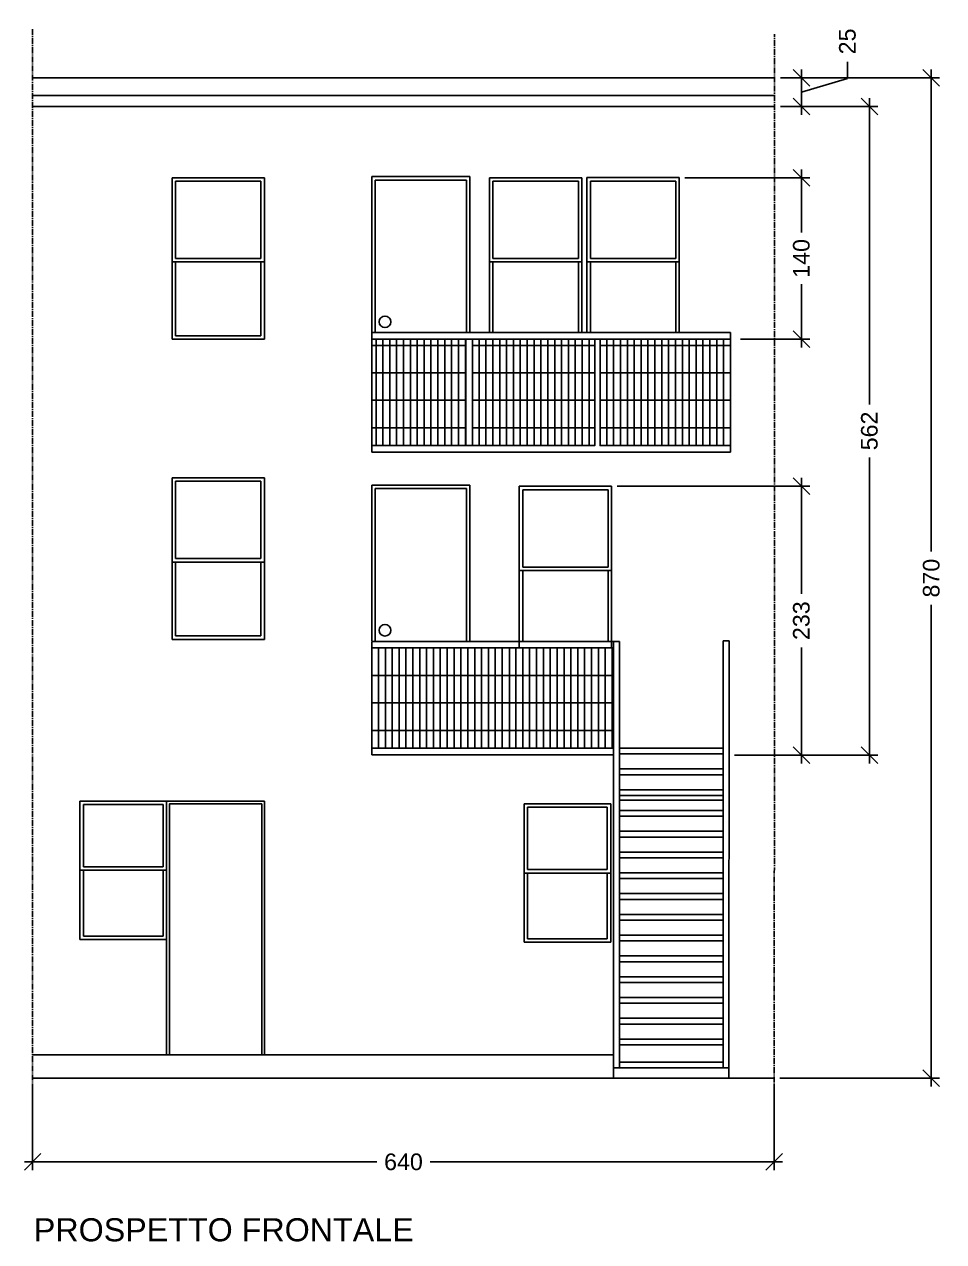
# Model space of a CAD drawing. Header units: inches. Extents: x 1683361338 to 1683364737, y 2652218797 to 2652228464.
# Drawn here: x 1683361568 to 1683362365, y 2652218798 to 2652219852 of the extents above; entities that cross this region are included whole.
import ezdxf

# ---------------------------------------------------------------- set-up
doc = ezdxf.new("R2010")
doc.units = ezdxf.units.IN
doc.header["$MEASUREMENT"] = 0
for name, pattern in [('ACAD_ISO02W100', [15, 12, -3]), ('CENTER2', [1.125, 0.75, -0.125, 0.125, -0.125]), ('HIDDEN', [0.375, 0.25, -0.125])]:
    doc.linetypes.add(name, pattern=pattern)
doc.layers.get('DEFPOINTS').update_dxf_attribs({"color": 210})
for name, color, linetype in [('A-ANNO-DIMS', 1, 'Continuous'), ('A-DOOR-FULL', 4, 'Continuous'), ('A-SECT D-MCUT', 176, 'Continuous'), ('A-STRUCTURE-EXTR', 143, 'HIDDEN'), ('A-WALL-FULL-EXTR', 7, 'Continuous'), ('A-WALL-FULL-INTR', 7, 'Continuous'), ('scale prospetto', 122, 'Continuous')]:
    doc.layers.add(name, color=color, linetype=linetype)
doc.styles.add('ARIAL', font='Arial.ttf')
doc.styles.get("Standard").update_dxf_attribs({"font": 'Arial.ttf'})
doc.dimstyles.new('TICK_36', dxfattribs={"dimtxt": 3.6, "dimasz": 3.6, "dimexe": 1.8, "dimexo": 1.2, "dimgap": 1.8, "dimtad": 0, "dimdec": 0, "dimzin": 0, "dimdsep": 46, "dimtxsty": 'ARIAL', "dimblk": 'OBLIQUE', "dimcen": 1.8, "dimdle": 1.8, "dimclrd": 256, "dimclrt": 256, "dimadec": 0, "dimazin": 0, "dimtfac": 1, "dimtdec": 0, "dimtmove": 1, "dimatfit": 3, "dimldrblk": 'OPEN90', "dimfxl": 1, "dimtfill": 1, "dimtolj": 1, "dimtzin": 0, "dimarcsym": 0})

# ---------------------------------------------------------------- blocks, each defined once
blk = doc.blocks.new('_Oblique')
at = {"color": 0, "linetype": 'ByBlock', "lineweight": -2}
blk.add_line((-0.5, -0.5), (0.5, 0.5), dxfattribs=at)
blk = doc.blocks.new('*D127')
at = {"layer": 'A-ANNO-DIMS', "lineweight": -2, "ltscale": 5, "transparency": 16777216}
for p, q in [((1683362353.967881, 2652219812.854454), (1683362353.967881, 2652219395.363238)), ((1683362353.967881, 2652218931.8407), (1683362353.967881, 2652219349.334316))]:
    blk.add_line(p, q, dxfattribs=at)
at = {"layer": 'A-ANNO-DIMS', "color": 0, "lineweight": -2, "ltscale": 5, "transparency": 16777216}
for p, q in [((1683362223.380369, 2652219805.654454), (1683362361.167881, 2652219805.654454)), ((1683362222.730831, 2652218939.040699), (1683362361.167881, 2652218939.040699))]:
    blk.add_line(p, q, dxfattribs=at)
at = {"layer": 'DEFPOINTS', "color": 0, "ltscale": 5, "transparency": 16777216}
for p in [(1683362218.580369, 2652219805.654454), (1683362353.967881, 2652219805.654454), (1683362217.930831, 2652218939.040699)]:
    blk.add_point(p, dxfattribs=at)
at = {"layer": 'A-ANNO-DIMS', "lineweight": -2, "ltscale": 5, "transparency": 16777216, "xscale": 14.4, "yscale": 14.4, "zscale": 14.4}
for p, rotation in [((1683362353.967881, 2652219805.654454), 90), ((1683362353.967881, 2652218939.040699), 270)]:
    blk.add_blockref('_Oblique', p, dxfattribs=dict(at, rotation=rotation))
at = {"layer": 'A-ANNO-DIMS', "lineweight": 25, "ltscale": 5, "transparency": 16777216, "insert": (1683362353.967881, 2652219372.348778), "char_height": 14.4, "attachment_point": 5, "rotation": 90, "style": 'ARIAL', "bg_fill": 3, "box_fill_scale": 1.25, "bg_fill_color": 256, "bg_fill_true_color": 13158600, "bg_fill_transparency": 0}
blk.add_mtext('\\A1;870', dxfattribs=at)
blk = doc.blocks.new('_Open90')
at = {"color": 0, "linetype": 'ByBlock', "lineweight": -2}
for p, q in [((0, 0), (-1, 0)), ((-0.5, 0.5), (0, 0)), ((0, 0), (-0.5, -0.5))]:
    blk.add_line(p, q, dxfattribs=at)
blk = doc.blocks.new('*D128')
at = {"layer": 'A-ANNO-DIMS', "lineweight": -2, "ltscale": 5, "transparency": 16777216}
for p, q in [((1683362241.438222, 2652219773.647694), (1683362241.438222, 2652219812.854454)), ((1683362281.332901, 2652219805.219478), (1683362281.332901, 2652219819.619478)), ((1683362241.438222, 2652219793.251074), (1683362281.332901, 2652219805.219478))]:
    blk.add_line(p, q, dxfattribs=at)
at = {"layer": 'A-ANNO-DIMS', "color": 0, "lineweight": -2, "ltscale": 5, "transparency": 16777216}
for p, q in [((1683362223.380369, 2652219805.654454), (1683362248.638222, 2652219805.654454)), ((1683362223.380369, 2652219780.847693), (1683362248.638222, 2652219780.847693))]:
    blk.add_line(p, q, dxfattribs=at)
at = {"layer": 'DEFPOINTS', "color": 0, "ltscale": 5, "transparency": 16777216}
for p in [(1683362218.580369, 2652219805.654454), (1683362241.438222, 2652219805.654454), (1683362218.580369, 2652219780.847693)]:
    blk.add_point(p, dxfattribs=at)
at = {"layer": 'A-ANNO-DIMS', "lineweight": -2, "ltscale": 5, "transparency": 16777216, "xscale": 14.4, "yscale": 14.4, "zscale": 14.4}
for p, rotation in [((1683362241.438222, 2652219805.654454), 90), ((1683362241.438222, 2652219780.847693), 270)]:
    blk.add_blockref('_Oblique', p, dxfattribs=dict(at, rotation=rotation))
at = {"layer": 'A-ANNO-DIMS', "lineweight": 25, "ltscale": 5, "transparency": 16777216, "insert": (1683362281.332901, 2652219837.32971), "char_height": 14.4, "attachment_point": 5, "rotation": 90, "style": 'ARIAL', "bg_fill": 3, "box_fill_scale": 1.25, "bg_fill_color": 256, "bg_fill_true_color": 13158600, "bg_fill_transparency": 0}
blk.add_mtext('\\A1;25', dxfattribs=at)
blk = doc.blocks.new('*D129')
at = {"layer": 'A-ANNO-DIMS', "color": 0, "lineweight": -2, "ltscale": 5, "transparency": 16777216}
for p, q in [((1683362223.301571, 2652219780.847693), (1683362307.569671, 2652219780.847693)), ((1683362183.503525, 2652219219.073944), (1683362307.569671, 2652219219.073944))]:
    blk.add_line(p, q, dxfattribs=at)
at = {"layer": 'A-ANNO-DIMS', "lineweight": -2, "ltscale": 5, "transparency": 16777216}
for p, q in [((1683362300.369671, 2652219788.047693), (1683362300.369671, 2652219522.779651)), ((1683362300.369671, 2652219211.873944), (1683362300.369671, 2652219476.947182))]:
    blk.add_line(p, q, dxfattribs=at)
at = {"layer": 'DEFPOINTS', "color": 0, "ltscale": 5, "transparency": 16777216}
for p in [(1683362218.501571, 2652219780.847693), (1683362300.369671, 2652219780.847693), (1683362178.703526, 2652219219.073944)]:
    blk.add_point(p, dxfattribs=at)
at = {"layer": 'A-ANNO-DIMS', "lineweight": -2, "ltscale": 5, "transparency": 16777216, "xscale": 14.4, "yscale": 14.4, "zscale": 14.4}
for p, rotation in [((1683362300.369671, 2652219780.847693), 90), ((1683362300.369671, 2652219219.073944), 270)]:
    blk.add_blockref('_Oblique', p, dxfattribs=dict(at, rotation=rotation))
at = {"layer": 'A-ANNO-DIMS', "lineweight": 25, "ltscale": 5, "transparency": 16777216, "insert": (1683362300.369671, 2652219499.863417), "char_height": 14.4, "attachment_point": 5, "rotation": 90, "style": 'ARIAL', "bg_fill": 3, "box_fill_scale": 1.25, "bg_fill_color": 256, "bg_fill_true_color": 13158600, "bg_fill_transparency": 0}
blk.add_mtext('\\A1;562', dxfattribs=at)
blk = doc.blocks.new('*D144')
at = {"layer": 'A-ANNO-DIMS', "color": 0, "lineweight": -2, "ltscale": 5, "transparency": 16777216}
for p, q in [((1683361575.506969, 2652218934.455623), (1683361575.506969, 2652218859.399813)), ((1683362217.930831, 2652218934.455623), (1683362217.930831, 2652218859.399813))]:
    blk.add_line(p, q, dxfattribs=at)
at = {"layer": 'A-ANNO-DIMS', "lineweight": -2, "ltscale": 5, "transparency": 16777216}
for p, q in [((1683361568.306969, 2652218866.599813), (1683361873.507986, 2652218866.599813)), ((1683362225.130831, 2652218866.599813), (1683361919.929814, 2652218866.599813))]:
    blk.add_line(p, q, dxfattribs=at)
at = {"layer": 'DEFPOINTS', "color": 0, "ltscale": 5, "transparency": 16777216}
for p in [(1683361575.506969, 2652218939.255623), (1683362217.930831, 2652218939.255623), (1683362217.930831, 2652218866.599813)]:
    blk.add_point(p, dxfattribs=at)
at = {"layer": 'A-ANNO-DIMS', "lineweight": -2, "ltscale": 5, "transparency": 16777216, "xscale": 14.4, "yscale": 14.4, "zscale": 14.4, "rotation": 180}
blk.add_blockref('_Oblique', (1683361575.506969, 2652218866.599813), dxfattribs=at)
at = {"layer": 'A-ANNO-DIMS', "lineweight": -2, "ltscale": 5, "transparency": 16777216, "xscale": 14.4, "yscale": 14.4, "zscale": 14.4}
blk.add_blockref('_Oblique', (1683362217.930831, 2652218866.599813), dxfattribs=at)
at = {"layer": 'A-ANNO-DIMS', "lineweight": 25, "ltscale": 5, "transparency": 16777216, "insert": (1683361896.7189, 2652218866.599813), "char_height": 14.4, "attachment_point": 5, "style": 'ARIAL', "bg_fill": 3, "box_fill_scale": 1.25, "bg_fill_color": 256, "bg_fill_true_color": 13158600, "bg_fill_transparency": 0}
blk.add_mtext('\\A1;640', dxfattribs=at)
blk = doc.blocks.new('*D130')
at = {"layer": 'A-ANNO-DIMS', "lineweight": -2, "ltscale": 5, "transparency": 16777216}
for p, q in [((1683362241.438222, 2652219459.112178), (1683362241.438222, 2652219358.802201)), ((1683362241.438222, 2652219211.873944), (1683362241.438222, 2652219312.18392))]:
    blk.add_line(p, q, dxfattribs=at)
at = {"layer": 'A-ANNO-DIMS', "color": 0, "lineweight": -2, "ltscale": 5, "transparency": 16777216}
for p, q in [((1683362081.875086, 2652219451.912178), (1683362248.638222, 2652219451.912178)), ((1683362183.503525, 2652219219.073944), (1683362248.638222, 2652219219.073944))]:
    blk.add_line(p, q, dxfattribs=at)
at = {"layer": 'DEFPOINTS', "color": 0, "ltscale": 5, "transparency": 16777216}
for p in [(1683362077.075086, 2652219451.912178), (1683362178.703526, 2652219219.073944), (1683362241.438222, 2652219219.073944)]:
    blk.add_point(p, dxfattribs=at)
at = {"layer": 'A-ANNO-DIMS', "lineweight": -2, "ltscale": 5, "transparency": 16777216, "xscale": 14.4, "yscale": 14.4, "zscale": 14.4}
for p, rotation in [((1683362241.438222, 2652219451.912178), 90), ((1683362241.438222, 2652219219.073944), 270)]:
    blk.add_blockref('_Oblique', p, dxfattribs=dict(at, rotation=rotation))
at = {"layer": 'A-ANNO-DIMS', "lineweight": 25, "ltscale": 5, "transparency": 16777216, "insert": (1683362241.438222, 2652219335.493061), "char_height": 14.4, "attachment_point": 5, "rotation": 90, "style": 'ARIAL', "bg_fill": 3, "box_fill_scale": 1.25, "bg_fill_color": 256, "bg_fill_true_color": 13158600, "bg_fill_transparency": 0}
blk.add_mtext('\\A1;233', dxfattribs=at)
blk = doc.blocks.new('*D131')
at = {"layer": 'A-ANNO-DIMS', "color": 0, "lineweight": -2, "ltscale": 5, "transparency": 16777216}
for p, q in [((1683362140.483681, 2652219719.268746), (1683362248.638222, 2652219719.268746)), ((1683362188.578686, 2652219579.446764), (1683362248.638222, 2652219579.446764))]:
    blk.add_line(p, q, dxfattribs=at)
at = {"layer": 'A-ANNO-DIMS', "lineweight": -2, "ltscale": 5, "transparency": 16777216}
for p, q in [((1683362241.438222, 2652219726.468746), (1683362241.438222, 2652219671.782857)), ((1683362241.438222, 2652219572.246765), (1683362241.438222, 2652219626.932653))]:
    blk.add_line(p, q, dxfattribs=at)
at = {"layer": 'DEFPOINTS', "color": 0, "ltscale": 5, "transparency": 16777216}
for p in [(1683362135.683681, 2652219719.268746), (1683362183.778686, 2652219579.446764), (1683362241.438222, 2652219579.446764)]:
    blk.add_point(p, dxfattribs=at)
at = {"layer": 'A-ANNO-DIMS', "lineweight": -2, "ltscale": 5, "transparency": 16777216, "xscale": 14.4, "yscale": 14.4, "zscale": 14.4}
for p, rotation in [((1683362241.438222, 2652219719.268746), 90), ((1683362241.438222, 2652219579.446764), 270)]:
    blk.add_blockref('_Oblique', p, dxfattribs=dict(at, rotation=rotation))
at = {"layer": 'A-ANNO-DIMS', "lineweight": 25, "ltscale": 5, "transparency": 16777216, "insert": (1683362241.438222, 2652219649.357756), "char_height": 14.4, "attachment_point": 5, "rotation": 90, "style": 'ARIAL', "bg_fill": 3, "box_fill_scale": 1.25, "bg_fill_color": 256, "bg_fill_true_color": 13158600, "bg_fill_transparency": 0}
blk.add_mtext('\\A1;140', dxfattribs=at)

msp = doc.modelspace()

# ---------------------------------------------------------------- hatches: boundary and pattern name
at = {"layer": 'scale prospetto', "lineweight": 25}
h = msp.add_hatch(dxfattribs=at)
h.set_pattern_fill('GRATE', color=256, scale=7.499448, angle=90, style=0)
h.set_pattern_definition([(90, (1683369843.5796, 2652254028.174), (-5.9526872, 4e-16), []), (180, (1683369843.58, 2652254028.174), (-3e-15, -23.810749), [])])
h.paths.add_polyline_path([(1683362062.353197, 2652219579.446764), (1683361956.503062, 2652219579.446764), (1683361956.503062, 2652219487.145861), (1683362062.353197, 2652219487.145861)])
h.paths.add_polyline_path([(1683361869.279654, 2652219579.446764), (1683361869.279654, 2652219487.145861), (1683361950.734256, 2652219487.145861), (1683361950.734256, 2652219579.446764)])

# ---------------------------------------------------------------- linework, layer by layer
at = {"layer": 'A-DOOR-FULL'}
for p, q in [((1683361696.279663, 2652219719.268746), (1683361776.279663, 2652219719.268746)), ((1683361696.279663, 2652219719.268746), (1683361696.279663, 2652219579.268746)), ((1683361776.279663, 2652219719.268746), (1683361776.279663, 2652219579.268746)), ((1683361869.289664, 2652219585.214159), (1683361869.289664, 2652219720.214159)), ((1683361869.289664, 2652219720.214159), (1683361954.289664, 2652219720.214159)), ((1683361954.289664, 2652219585.214159), (1683361954.289664, 2652219720.214159)), ((1683361971.279663, 2652219719.268746), (1683361971.279663, 2652219585.21034)), ((1683361971.279663, 2652219719.268746), (1683362051.279663, 2652219719.268746)), ((1683362051.279663, 2652219719.268746), (1683362051.279663, 2652219585.207343)), ((1683362055.683681, 2652219719.376876), (1683362055.683681, 2652219585.207178)), ((1683361699.279663, 2652219716.268746), (1683361699.279663, 2652219649.268746)), ((1683361699.279663, 2652219716.268746), (1683361773.279663, 2652219716.268746)), ((1683361773.279663, 2652219716.268746), (1683361773.279663, 2652219649.268746)), ((1683361872.289664, 2652219585.214159), (1683361872.289664, 2652219717.214159)), ((1683361872.289664, 2652219717.214159), (1683361951.289664, 2652219717.214159)), ((1683361951.289664, 2652219585.214159), (1683361951.289664, 2652219717.214159)), ((1683361974.279663, 2652219716.268746), (1683362048.279663, 2652219716.268746)), ((1683361974.279663, 2652219716.268746), (1683361974.279663, 2652219649.268746)), ((1683362048.279663, 2652219716.268746), (1683362048.279663, 2652219649.268746)), ((1683362058.683681, 2652219716.376876), (1683362058.683681, 2652219649.376876)), ((1683361699.279663, 2652219646.268746), (1683361699.279663, 2652219582.268746)), ((1683361773.279663, 2652219646.268746), (1683361773.279663, 2652219582.268746)), ((1683361974.279663, 2652219646.268746), (1683361974.279663, 2652219585.210227)), ((1683362048.279663, 2652219646.268746), (1683362048.279663, 2652219585.207455)), ((1683362058.683681, 2652219646.376876), (1683362058.683681, 2652219585.207066)), ((1683361699.279663, 2652219582.268746), (1683361773.279663, 2652219582.268746)), ((1683361696.279663, 2652219579.268746), (1683361776.279663, 2652219579.268746)), ((1683361696.279663, 2652219459.268746), (1683361696.279663, 2652219319.268746)), ((1683361696.279663, 2652219459.268746), (1683361696.279663, 2652219319.268746)), ((1683361776.279663, 2652219459.268746), (1683361696.279663, 2652219459.268746)), ((1683361699.279663, 2652219456.268746), (1683361699.279663, 2652219389.268746)), ((1683361699.279663, 2652219456.268746), (1683361773.279663, 2652219456.268746)), ((1683361773.279663, 2652219456.268746), (1683361773.279663, 2652219389.268746)), ((1683361776.279663, 2652219459.268746), (1683361776.279663, 2652219319.268746)), ((1683361776.279663, 2652219459.268746), (1683361776.279663, 2652219319.268746)), ((1683361869.279654, 2652219317.987754), (1683361869.279654, 2652219452.987754)), ((1683361869.279654, 2652219452.987754), (1683361954.279654, 2652219452.987754)), ((1683361872.279654, 2652219449.987754), (1683361951.279654, 2652219449.987754)), ((1683361872.279654, 2652219317.987754), (1683361872.279654, 2652219449.987754)), ((1683361951.279654, 2652219317.338464), (1683361951.279654, 2652219449.987754)), ((1683361954.279654, 2652219317.987754), (1683361954.279654, 2652219452.987754)), ((1683361997.075086, 2652219451.912178), (1683361997.075086, 2652219311.912178)), ((1683361997.075086, 2652219451.912178), (1683361997.075086, 2652219311.912178)), ((1683362000.075086, 2652219448.912178), (1683362000.075086, 2652219381.912178)), ((1683361699.279663, 2652219386.268746), (1683361699.279663, 2652219322.268746)), ((1683361773.279663, 2652219386.268746), (1683361773.279663, 2652219322.268746)), ((1683362000.075086, 2652219378.912178), (1683362000.075088, 2652219317.338465)), ((1683361696.279663, 2652219319.268746), (1683361776.279663, 2652219319.268746)), ((1683361699.279663, 2652219322.268746), (1683361773.279663, 2652219322.268746))]:
    msp.add_line(p, q, dxfattribs=at)
for points in [[(1683361776.279663, 2652219646.268746), (1683361696.279663, 2652219646.268746)], [(1683361773.279663, 2652219649.268746), (1683361699.279663, 2652219649.268746)], [(1683362051.279663, 2652219646.268746), (1683361971.279663, 2652219646.268746)], [(1683362048.279663, 2652219649.268746), (1683361974.279663, 2652219649.268746)], [(1683361776.279663, 2652219386.268746), (1683361696.279663, 2652219386.268746)], [(1683361773.279663, 2652219389.268746), (1683361699.279663, 2652219389.268746)]]:
    msp.add_lwpolyline(points, dxfattribs=at)
at = {"layer": 'A-SECT D-MCUT', "linetype": 'Continuous'}
for p, q in [((1683361575.506969, 2652219805.654454), (1683362218.580369, 2652219805.654454)), ((1683361575.506969, 2652219790.544663), (1683362218.580369, 2652219790.544663)), ((1683362218.580369, 2652219780.847693), (1683361575.506969, 2652219780.847693))]:
    msp.add_line(p, q, dxfattribs=at)
at = {"layer": 'A-STRUCTURE-EXTR', "linetype": 'Continuous', "ltscale": 0.85}
for p, q in [((1683361616.48453, 2652219179.274688), (1683361691.48453, 2652219179.274688)), ((1683361616.48453, 2652219179.274688), (1683361616.48453, 2652219059.274688)), ((1683361619.48453, 2652219176.274688), (1683361619.48453, 2652219122.274688)), ((1683361619.48453, 2652219176.274688), (1683361688.48453, 2652219176.274688)), ((1683361688.48453, 2652219176.274688), (1683361688.48453, 2652219122.274688)), ((1683361691.48453, 2652219179.274688), (1683361691.48453, 2652218959.274688)), ((1683361691.48453, 2652219179.274688), (1683361776.48453, 2652219179.274688)), ((1683361776.48453, 2652219179.274688), (1683361776.48453, 2652218959.274688)), ((1683362001.247845, 2652219176.883899), (1683362076.247845, 2652219176.883899)), ((1683362001.247845, 2652219176.883899), (1683362001.247845, 2652219056.883899)), ((1683362004.247845, 2652219173.883899), (1683362004.247845, 2652219119.883899)), ((1683362004.247845, 2652219173.883899), (1683362073.247845, 2652219173.883899)), ((1683362073.247845, 2652219173.883899), (1683362073.247845, 2652219119.883899)), ((1683362076.247845, 2652219176.883899), (1683362076.247845, 2652219056.883899)), ((1683361619.48453, 2652219119.274688), (1683361619.48453, 2652219062.274688)), ((1683361688.48453, 2652219119.274688), (1683361688.48453, 2652219062.274688)), ((1683362004.247845, 2652219116.883899), (1683362004.247845, 2652219059.883899)), ((1683362073.247845, 2652219116.883899), (1683362073.247845, 2652219059.883899)), ((1683361616.48453, 2652219059.274688), (1683361691.48453, 2652219059.274688)), ((1683361619.48453, 2652219062.274688), (1683361688.48453, 2652219062.274688)), ((1683362001.247845, 2652219056.883899), (1683362076.247845, 2652219056.883899)), ((1683362004.247845, 2652219059.883899), (1683362073.247845, 2652219059.883899)), ((1683361575.506969, 2652218959.268746), (1683362078.779986, 2652218959.268746)), ((1683361575.506969, 2652218939.255623), (1683362217.930831, 2652218939.040699))]:
    msp.add_line(p, q, dxfattribs=at)
for points in [[(1683361773.98453, 2652218959.274688), (1683361773.98453, 2652219176.774688), (1683361693.98453, 2652219176.774688), (1683361693.98453, 2652218959.274688)], [(1683361691.48453, 2652219119.274688), (1683361616.48453, 2652219119.274688)], [(1683361688.48453, 2652219122.274688), (1683361619.48453, 2652219122.274688)], [(1683362076.247845, 2652219116.883899), (1683362001.247845, 2652219116.883899)], [(1683362073.247845, 2652219119.883899), (1683362004.247845, 2652219119.883899)]]:
    msp.add_lwpolyline(points, dxfattribs=at)
at = {"layer": 'A-WALL-FULL-EXTR'}
for centre in [(1683361880.735045, 2652219594.414433), (1683361880.725036, 2652219327.188028)]:
    msp.add_circle(centre, 5.02998, dxfattribs=at)
at = {"layer": 'scale prospetto', "lineweight": 25}
for p, q in [((1683361869.279654, 2652219585.21416), (1683362068.122003, 2652219585.206712)), ((1683361869.279654, 2652219579.446764), (1683361950.906882, 2652219579.446764)), ((1683362072.832031, 2652219487.137258), (1683362072.832031, 2652219579.438162)), ((1683362078.784719, 2652219487.137258), (1683362078.784719, 2652219579.438162)), ((1683362084.737406, 2652219487.137258), (1683362084.737406, 2652219579.438162)), ((1683362090.690093, 2652219487.137258), (1683362090.690093, 2652219579.438162)), ((1683362096.64278, 2652219487.137258), (1683362096.64278, 2652219579.438162)), ((1683362102.595468, 2652219487.137258), (1683362102.595468, 2652219579.438162)), ((1683362108.548155, 2652219487.137258), (1683362108.548155, 2652219579.438162)), ((1683362114.500842, 2652219487.137258), (1683362114.500842, 2652219579.438162)), ((1683362120.453529, 2652219487.137258), (1683362120.453529, 2652219579.438162)), ((1683362126.406216, 2652219487.137258), (1683362126.406216, 2652219579.438162)), ((1683361869.279654, 2652219481.377054), (1683362068.122003, 2652219481.377054)), ((1683362068.122003, 2652219481.377054), (1683361869.279654, 2652219481.377054)), ((1683361869.279727, 2652219219.268755), (1683361869.279654, 2652219317.338461))]:
    msp.add_line(p, q, dxfattribs=at)
at = {"layer": 'scale prospetto', "ltscale": 11}
msp.add_line((1683361869.289664, 2652219585.214159), (1683361869.289664, 2652219481.377054), dxfattribs=at)
at = {"layer": 'scale prospetto'}
for p, q in [((1683361949.289664, 2652219585.214159), (1683361954.289664, 2652219585.214159)), ((1683361928.652124, 2652219311.912178), (1683362008.652124, 2652219311.912178))]:
    msp.add_line(p, q, dxfattribs=at)
at = {"layer": 'scale prospetto', "linetype": 'Continuous', "lineweight": 25}
for p, q in [((1683361982.644167, 2652219311.912178), (1683361869.279654, 2652219311.912178)), ((1683361875.077939, 2652219225.037557), (1683361875.077939, 2652219311.912178)), ((1683361881.030626, 2652219225.037557), (1683361881.030626, 2652219311.912178)), ((1683361886.983313, 2652219225.037557), (1683361886.983313, 2652219311.912178)), ((1683361892.936001, 2652219225.037557), (1683361892.936001, 2652219311.912178)), ((1683361898.888688, 2652219225.037557), (1683361898.888688, 2652219311.912178)), ((1683361904.841375, 2652219225.037557), (1683361904.841375, 2652219311.912178)), ((1683361910.794062, 2652219225.037557), (1683361910.794062, 2652219311.912178)), ((1683361916.746749, 2652219225.037557), (1683361916.746749, 2652219311.912178)), ((1683361922.699437, 2652219225.037557), (1683361922.699437, 2652219311.912178)), ((1683361928.652124, 2652219225.037557), (1683361928.652124, 2652219311.912178)), ((1683361928.652124, 2652219311.912178), (1683362008.652124, 2652219311.912178)), ((1683361934.604811, 2652219225.037557), (1683361934.604811, 2652219311.912178)), ((1683361940.557498, 2652219225.037557), (1683361940.557498, 2652219311.912178)), ((1683361946.510185, 2652219225.037557), (1683361946.510185, 2652219311.912178)), ((1683361952.462873, 2652219225.037557), (1683361952.462873, 2652219311.912178)), ((1683361958.41556, 2652219225.037557), (1683361958.41556, 2652219311.912178)), ((1683361964.368247, 2652219225.037557), (1683361964.368247, 2652219311.912178)), ((1683361970.320934, 2652219225.037557), (1683361970.320934, 2652219311.912178)), ((1683361976.273621, 2652219225.037557), (1683361976.273621, 2652219311.912178)), ((1683361982.226309, 2652219225.037557), (1683361982.226309, 2652219311.912178)), ((1683361988.596854, 2652219225.037557), (1683361988.596854, 2652219311.912178)), ((1683361994.131683, 2652219225.037557), (1683361994.131683, 2652219311.912178)), ((1683362000.08437, 2652219225.037557), (1683362000.08437, 2652219311.912178)), ((1683362006.037057, 2652219225.037557), (1683362006.037057, 2652219311.912178)), ((1683362011.989745, 2652219225.037557), (1683362011.989745, 2652219311.912178)), ((1683362017.942432, 2652219225.037557), (1683362017.942432, 2652219311.912178)), ((1683362023.895119, 2652219225.037557), (1683362023.895119, 2652219311.912178)), ((1683362029.847806, 2652219225.037557), (1683362029.847806, 2652219311.912178)), ((1683362035.800493, 2652219225.037557), (1683362035.800493, 2652219311.912178)), ((1683362041.753181, 2652219225.037557), (1683362041.753181, 2652219311.912178)), ((1683362047.705868, 2652219225.037557), (1683362047.705868, 2652219311.912178)), ((1683362053.658555, 2652219225.037557), (1683362053.658555, 2652219311.912178)), ((1683362059.494743, 2652219225.037561), (1683362059.494743, 2652219311.912182)), ((1683362065.56393, 2652219225.037557), (1683362065.56393, 2652219311.912178)), ((1683362071.516617, 2652219225.037557), (1683362071.516617, 2652219311.912178)), ((1683361982.644167, 2652219288.101429), (1683361869.279654, 2652219288.101429)), ((1683361982.644167, 2652219264.29068), (1683361869.279654, 2652219264.29068)), ((1683361982.644167, 2652219240.479932), (1683361869.279654, 2652219240.479932))]:
    msp.add_line(p, q, dxfattribs=at)
at = {"layer": 'scale prospetto', "linetype": 'Continuous'}
for p, q in [((1683362083.779985, 2652219225.037557), (1683362173.779985, 2652219225.037557)), ((1683362083.779985, 2652219220.037557), (1683362173.779985, 2652219220.037557)), ((1683362083.779985, 2652219207.037557), (1683362173.779985, 2652219207.037557)), ((1683362083.779985, 2652219202.037557), (1683362173.779985, 2652219202.037557)), ((1683362083.779985, 2652219189.037557), (1683362173.779985, 2652219189.037557)), ((1683362083.779985, 2652219184.037557), (1683362173.779985, 2652219184.037557)), ((1683362083.779985, 2652219180.037557), (1683362173.779985, 2652219180.037557)), ((1683362163.779985, 2652219180.037557), (1683362093.779985, 2652219180.037557)), ((1683362083.779985, 2652219171.037557), (1683362173.779985, 2652219171.037557)), ((1683362083.779985, 2652219166.037557), (1683362173.779985, 2652219166.037557)), ((1683362083.779985, 2652219153.037557), (1683362173.779985, 2652219153.037557)), ((1683362083.779985, 2652219148.037557), (1683362173.779985, 2652219148.037557)), ((1683362083.779985, 2652219135.037557), (1683362173.779985, 2652219135.037557)), ((1683362083.779985, 2652219130.037557), (1683362173.779985, 2652219130.037557)), ((1683362083.779985, 2652219117.037557), (1683362173.779985, 2652219117.037557)), ((1683362083.779985, 2652219112.037557), (1683362173.779985, 2652219112.037557)), ((1683362083.779985, 2652219099.037557), (1683362173.779985, 2652219099.037557)), ((1683362083.779985, 2652219094.037557), (1683362173.779985, 2652219094.037557)), ((1683362083.779985, 2652219081.037557), (1683362173.779985, 2652219081.037557)), ((1683362083.779985, 2652219076.037557), (1683362173.779985, 2652219076.037557)), ((1683362083.779985, 2652219063.037557), (1683362173.779985, 2652219063.037557)), ((1683362083.779985, 2652219058.037557), (1683362173.779985, 2652219058.037557)), ((1683362083.779985, 2652219045.037557), (1683362173.779985, 2652219045.037557)), ((1683362083.779985, 2652219040.037557), (1683362173.779985, 2652219040.037557)), ((1683362083.779985, 2652219027.037557), (1683362173.779985, 2652219027.037557)), ((1683362083.779985, 2652219022.037557), (1683362173.779985, 2652219022.037557)), ((1683362083.779985, 2652219009.037557), (1683362173.779985, 2652219009.037557)), ((1683362083.779985, 2652219004.037557), (1683362173.779985, 2652219004.037557)), ((1683362083.779985, 2652218991.037557), (1683362173.779985, 2652218991.037557)), ((1683362083.779985, 2652218986.037557), (1683362173.779985, 2652218986.037557)), ((1683362083.779985, 2652218973.037557), (1683362173.779985, 2652218973.037557)), ((1683362083.779985, 2652218968.037557), (1683362173.779985, 2652218968.037557)), ((1683362078.779986, 2652218947.987754), (1683362178.779986, 2652218947.987754)), ((1683362173.779986, 2652218952.987754), (1683362083.779986, 2652218952.987754))]:
    msp.add_line(p, q, dxfattribs=at)
at = {"layer": 'scale prospetto', "linetype": 'ACAD_ISO02W100', "ltscale": 0.3}
msp.add_line((1683362178.703526, 2652218959.268746), (1683362178.703526, 2652218939.268746), dxfattribs=at)
at = {"layer": 'scale prospetto', "lineweight": 25}
for points in [[(1683361869.279654, 2652219579.446764), (1683362062.353197, 2652219579.446764), (1683362062.353197, 2652219487.145861), (1683361869.279654, 2652219487.145861)], [(1683361950.734256, 2652219579.446764), (1683361950.734256, 2652219487.145861)], [(1683361956.503062, 2652219579.446764), (1683361956.503062, 2652219487.145861)]]:
    msp.add_lwpolyline(points, dxfattribs=at)
at = {"layer": 'scale prospetto', "linetype": 'Continuous'}
for points in [[(1683362078.779986, 2652218939.268746), (1683362078.779986, 2652219317.338467)], [(1683362083.779986, 2652218947.987754), (1683362083.779986, 2652219317.338467)], [(1683362173.779986, 2652218947.987754), (1683362173.779986, 2652219317.987754)], [(1683362178.703526, 2652218939.155924), (1683362178.779986, 2652219317.987754)]]:
    msp.add_lwpolyline(points, dxfattribs=at)

# ---------------------------------------------------------------- texts
at = {"layer": 'A-WALL-FULL-INTR', "linetype": 'ByBlock', "ltscale": 11, "insert": (1683361576.520299, 2652218817.810944), "char_height": 20, "attachment_point": 1}
msp.add_mtext_dynamic_manual_height_columns('PROSPETTO FRONTALE', width=847.8645618, gutter_width=1, heights=[0], dxfattribs=at)

# ---------------------------------------------------------------- next in the draw order: dimensions: what is measured, and where the dimension line sits
at = {"layer": 'A-ANNO-DIMS', "lineweight": 25, "ltscale": 5}
dim = msp.add_linear_dim(base=(1683362353.967881, 2652219805.654454), p1=(1683362217.930831, 2652218939.040699), p2=(1683362218.580369, 2652219805.654454), angle=90, text='870', dimstyle='TICK_36', override={"dimscale": 4}, dxfattribs=at)
dim.commit()
dim.dimension.update_dxf_attribs({"geometry": '*D127', "text_midpoint": (1683362353.967881, 2652219372.348778), "dimtype": 160})

# ---------------------------------------------------------------- next in the draw order: dimensions: what is measured, and where the dimension line sits
dim = msp.add_linear_dim(base=(1683362241.438222, 2652219805.654454), p1=(1683362218.580369, 2652219780.847693), p2=(1683362218.580369, 2652219805.654454), angle=90, dimstyle='TICK_36', override={"dimscale": 4}, dxfattribs=at)
dim.commit()
dim.dimension.update_dxf_attribs({"geometry": '*D128', "text_midpoint": (1683362281.332901, 2652219826.819478)})
dim = msp.add_linear_dim(base=(1683362217.930831, 2652218866.599813), p1=(1683361575.506969, 2652218939.255623), p2=(1683362217.930831, 2652218939.255623), text='640', dimstyle='TICK_36', override={"dimscale": 4}, dxfattribs=at)
dim.commit()
dim.dimension.update_dxf_attribs({"geometry": '*D144', "text_midpoint": (1683361896.7189, 2652218866.599813), "dimtype": 160})

# ---------------------------------------------------------------- next in the draw order: linework, layer by layer
at = {"layer": 'A-WALL-FULL-INTR', "linetype": 'CENTER2', "ltscale": 7}
msp.add_line((1683361575.506969, 2652219847.956934), (1683361575.506969, 2652218907.64108), dxfattribs=at)

# ---------------------------------------------------------------- next in the draw order: dimensions: what is measured, and where the dimension line sits
at = {"layer": 'A-ANNO-DIMS', "lineweight": 25, "ltscale": 5}
dim = msp.add_linear_dim(base=(1683362300.369671, 2652219780.847693), p1=(1683362178.703526, 2652219219.073944), p2=(1683362218.501571, 2652219780.847693), angle=90, dimstyle='TICK_36', override={"dimscale": 4}, dxfattribs=at)
dim.commit()
dim.dimension.update_dxf_attribs({"geometry": '*D129', "text_midpoint": (1683362300.369671, 2652219499.863417), "dimtype": 160})

# ---------------------------------------------------------------- next in the draw order: linework, layer by layer
at = {"layer": 'scale prospetto', "lineweight": 25}
for p, q in [((1683362180.39826, 2652219550.20113), (1683362067.033747, 2652219550.20113)), ((1683362179.980401, 2652219526.390382), (1683362067.033747, 2652219526.390382)), ((1683362179.980401, 2652219502.579633), (1683362067.033747, 2652219502.579633)), ((1683362179.980401, 2652219481.377054), (1683362061.264941, 2652219481.368452))]:
    msp.add_line(p, q, dxfattribs=at)
at = {"layer": 'scale prospetto', "ltscale": 11}
msp.add_line((1683362179.980401, 2652219487.137258), (1683362179.980401, 2652219481.377054), dxfattribs=at)

# ---------------------------------------------------------------- next in the draw order: dimensions: what is measured, and where the dimension line sits
at = {"layer": 'A-ANNO-DIMS', "lineweight": 25, "ltscale": 5}
for base, p1, p2, picture, middle in [((1683362241.438222, 2652219579.446764), (1683362135.683681, 2652219719.268746), (1683362183.778686, 2652219579.446764), '*D131', (1683362241.438222, 2652219649.357756)), ((1683362241.438222, 2652219219.073944), (1683362077.075086, 2652219451.912178), (1683362178.703526, 2652219219.073944), '*D130', (1683362241.438222, 2652219335.493061))]:
    dim = msp.add_linear_dim(base=base, p1=p1, p2=p2, angle=90, dimstyle='TICK_36', override={"dimscale": 4}, dxfattribs=at)
    dim.commit()
    dim.dimension.update_dxf_attribs({"geometry": picture, "text_midpoint": middle})

# ---------------------------------------------------------------- next in the draw order: linework, layer by layer
at = {"layer": 'A-DOOR-FULL'}
for p, q in [((1683362055.683681, 2652219719.376876), (1683362135.683681, 2652219719.376876)), ((1683362135.683681, 2652219719.376876), (1683362135.683681, 2652219585.206969)), ((1683362058.683681, 2652219716.376876), (1683362132.683681, 2652219716.376876)), ((1683362132.683681, 2652219716.376876), (1683362132.683681, 2652219649.376876)), ((1683362132.683681, 2652219646.376876), (1683362132.683681, 2652219585.206969)), ((1683362077.075086, 2652219451.912178), (1683361997.075086, 2652219451.912178)), ((1683362000.075086, 2652219448.912178), (1683362074.075086, 2652219448.912178)), ((1683362074.075086, 2652219448.912178), (1683362074.075086, 2652219381.912178)), ((1683362077.075086, 2652219451.912178), (1683362077.075086, 2652219311.912178)), ((1683362077.075086, 2652219451.912178), (1683362077.075086, 2652219311.912178)), ((1683362074.075086, 2652219378.912178), (1683362074.075087, 2652219317.338467))]:
    msp.add_line(p, q, dxfattribs=at)
for points in [[(1683362135.683681, 2652219646.376876), (1683362055.683681, 2652219646.376876)], [(1683362132.683681, 2652219649.376876), (1683362058.683681, 2652219649.376876)], [(1683362074.075086, 2652219381.912178), (1683362000.075086, 2652219381.912178)], [(1683362077.075086, 2652219378.912178), (1683361997.075086, 2652219378.912178)]]:
    msp.add_lwpolyline(points, dxfattribs=at)
at = {"layer": 'A-WALL-FULL-INTR', "linetype": 'CENTER2', "ltscale": 7}
msp.add_line((1683362217.919086, 2652218903.932382), (1683362218.233445, 2652219843.577283), dxfattribs=at)
at = {"layer": 'scale prospetto', "lineweight": 25}
for p, q in [((1683362061.264941, 2652219585.206969), (1683362179.980401, 2652219585.206969)), ((1683361971.279663, 2652219579.446764), (1683362135.683681, 2652219579.446764)), ((1683362179.980401, 2652219574.011879), (1683362067.033747, 2652219574.011879)), ((1683362132.358904, 2652219487.137258), (1683362132.358904, 2652219579.438162)), ((1683362138.311591, 2652219487.137258), (1683362138.311591, 2652219579.438162)), ((1683362144.264278, 2652219487.137258), (1683362144.264278, 2652219579.438162)), ((1683362150.216965, 2652219487.137258), (1683362150.216965, 2652219579.438162)), ((1683362156.169652, 2652219487.137258), (1683362156.169652, 2652219579.438162)), ((1683362162.12234, 2652219487.137258), (1683362162.12234, 2652219579.438162)), ((1683362168.075027, 2652219487.137258), (1683362168.075027, 2652219579.438162)), ((1683362174.027714, 2652219487.137258), (1683362174.027714, 2652219579.438162)), ((1683361869.279654, 2652219317.338461), (1683362078.779986, 2652219317.338467)), ((1683362078.779986, 2652219225.037557), (1683361869.279654, 2652219225.037557))]:
    msp.add_line(p, q, dxfattribs=at)
at = {"layer": 'scale prospetto', "ltscale": 11}
for p, q in [((1683362179.980401, 2652219579.438162), (1683362179.980401, 2652219585.206969)), ((1683362078.779986, 2652219317.338467), (1683362083.779986, 2652219317.338467)), ((1683362173.779986, 2652219317.987754), (1683362178.779645, 2652219317.987754))]:
    msp.add_line(p, q, dxfattribs=at)
at = {"layer": 'scale prospetto', "linetype": 'Continuous', "lineweight": 25}
for p, q in [((1683362078.779986, 2652219311.912183), (1683361982.644167, 2652219311.912178)), ((1683362077.469304, 2652219225.037557), (1683362077.469304, 2652219311.912178)), ((1683362078.779986, 2652219288.101429), (1683361982.644167, 2652219288.101429)), ((1683362078.779986, 2652219264.29068), (1683361982.644167, 2652219264.29068)), ((1683362078.779986, 2652219240.479932), (1683361982.226309, 2652219240.479932))]:
    msp.add_line(p, q, dxfattribs=at)
at = {"layer": 'scale prospetto', "linetype": 'ByBlock', "ltscale": 11}
msp.add_line((1683361869.279727, 2652219219.268755), (1683362078.779986, 2652219219.268755), dxfattribs=at)
at = {"layer": 'scale prospetto', "lineweight": 25}
msp.add_lwpolyline([(1683362067.033747, 2652219579.438162), (1683362179.980401, 2652219579.438162), (1683362179.980401, 2652219487.137258), (1683362067.033747, 2652219487.137258)], close=True, dxfattribs=at)

doc.saveas('drawing.dxf')
